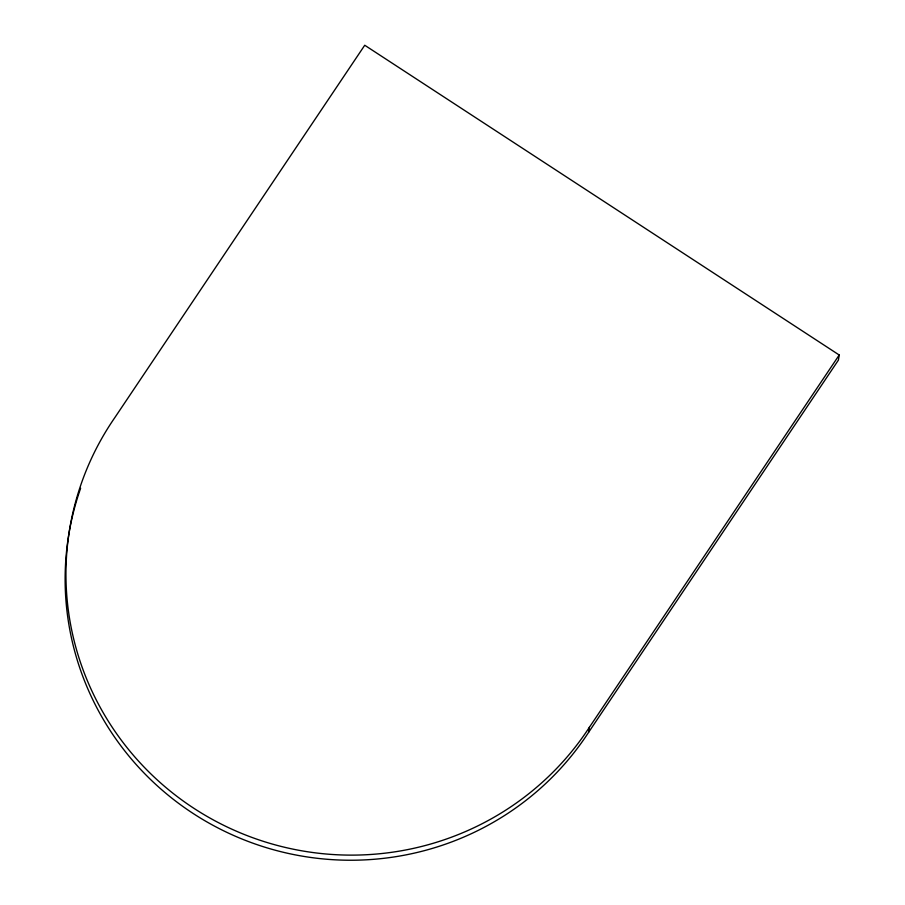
<?xml version="1.0" encoding="UTF-8"?>
<svg xmlns="http://www.w3.org/2000/svg" width="905" height="905" viewBox="0 0 905 905"><rect width="100%" height="100%" fill="white"/><g stroke="black" fill="none" stroke-linecap="round" stroke-linejoin="round"><path stroke-width="1.36" d="M80.624 488.259A284.159 279.396 9.1 0 0 225.617 831.763A284.159 279.396 9.1 0 0 588.578 732.371L589.404 727.258L839.218 355.009L364.738 45.25L114.912 417.488A284.159 279.396 9.1 0 0 193.84 808.278A284.159 279.396 9.1 0 0 589.404 727.258M839.218 355.009L838.403 360.122L588.578 732.371"/></g></svg>
